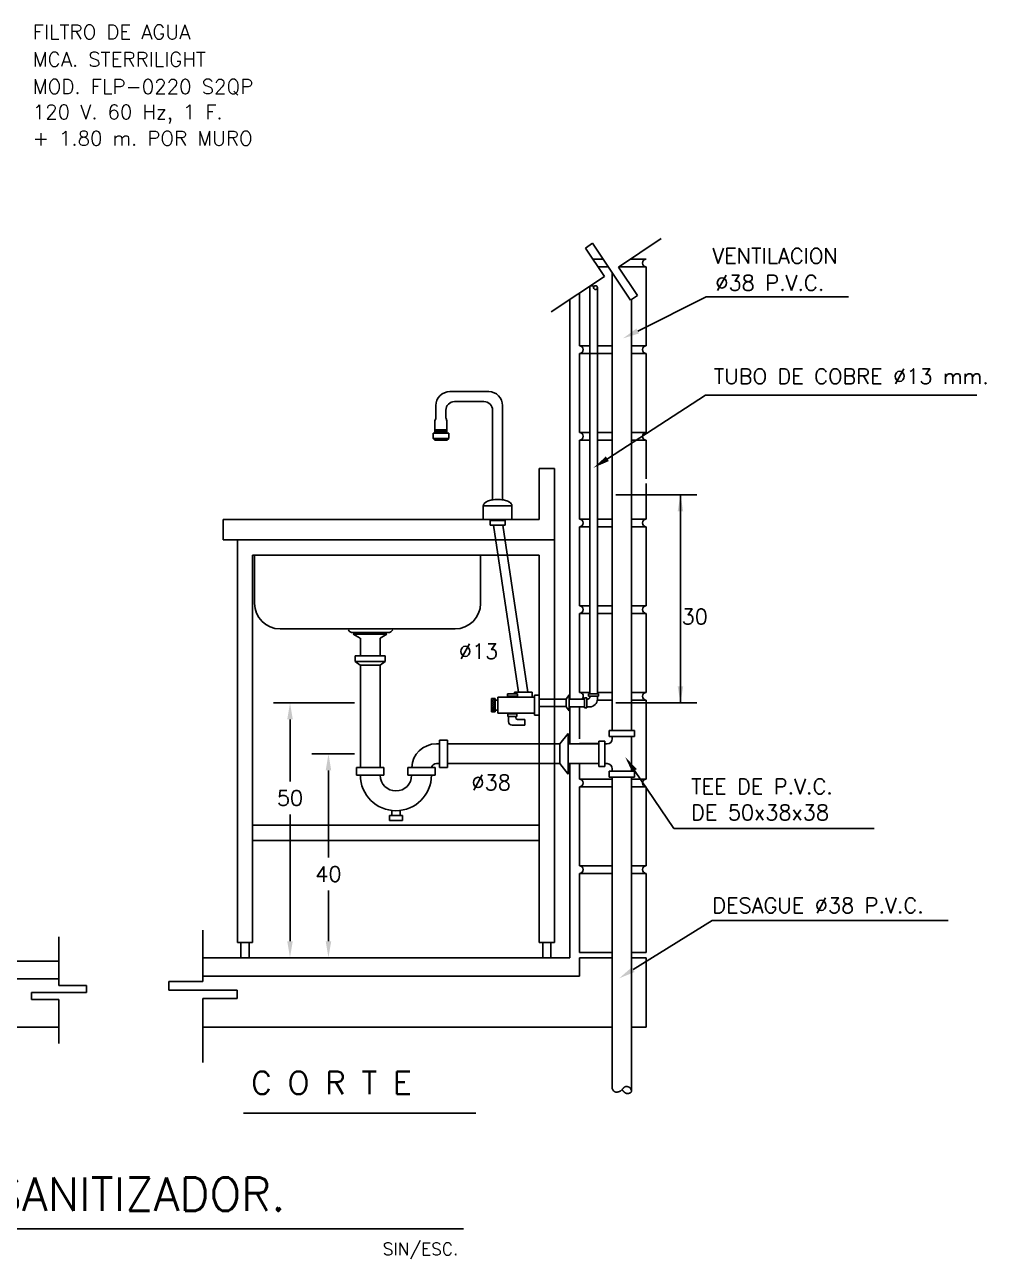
# Model space of a CAD drawing. Extents: x 145.7 to 190.5, y 293.8 to 329.7.
# Drawn here: x 152.91 to 159.52, y 293.77 to 302.27 of the extents above; entities that cross this region are included whole.
import ezdxf
from ezdxf.enums import TextEntityAlignment as Align

# ---------------------------------------------------------------- set-up
doc = ezdxf.new("R2010")
doc.units = 0
doc.header["$LTSCALE"] = 0.4
doc.header["$MEASUREMENT"] = 0
doc.layers.add('A13', color=130, linetype='CONTINUOUS')
doc.layers.add('LETRAS', color=50, linetype='CONTINUOUS')
doc.styles.add('ROMANS', font='ROMANS.SHX', dxfattribs={"width": 1.5, "height": 0.3})

msp = doc.modelspace()

# ---------------------------------------------------------------- linework, layer by layer
at = {"layer": 'A13', "color": 20}
for p, q in [((157.2869, 300.7938, 47.3172), (156.9936, 300.5983, 47.3172)), ((156.8143, 300.7614, 47.3172), (156.7654, 300.7288, 47.3172)), ((156.7654, 300.7288, 47.3172), (156.8958, 300.5331, 47.3172)), ((157.075, 300.37, 47.3172), (156.8143, 300.7614, 47.3172)), ((156.9936, 300.5983, 47.3172), (157.1239, 300.4026, 47.3172)), ((156.8958, 300.5331, 47.3172), (156.529, 300.2888, 47.3172)), ((157.1239, 300.4026, 47.3172), (157.075, 300.37, 47.3172)), ((157.125, 300.1577, 47.3172), (157.5956, 300.3929, 47.3172)), ((157.5956, 300.3929, 47.3172), (158.5759, 300.3929, 47.3172)), ((156.9164, 299.2786, 47.3172), (157.5921, 299.7166, 47.3172)), ((157.5921, 299.7166, 47.3172), (159.4589, 299.7166, 47.3172)), ((156.2292, 297.6449, 47.3172), (156.2292, 297.6609, 47.3172)), ((156.2292, 297.6609, 47.3172), (156.2978, 297.6609, 47.3172)), ((156.2978, 297.6609, 47.3172), (156.2978, 297.6449, 47.3172)), ((156.1193, 297.6295, 47.3172), (156.1451, 297.6295, 47.3172)), ((156.1193, 297.5359, 47.3172), (156.1193, 297.6295, 47.3172)), ((156.1222, 297.6241, 47.3172), (156.1276, 297.6295, 47.3172)), ((156.1222, 297.6079, 47.3172), (156.1405, 297.6261, 47.3172)), ((156.1222, 297.5917, 47.3172), (156.1405, 297.6099, 47.3172)), ((156.1222, 297.5779, 47.3172), (156.1405, 297.5961, 47.3172)), ((156.1222, 297.5641, 47.3172), (156.1405, 297.5824, 47.3172)), ((156.1222, 297.5523, 47.3172), (156.1405, 297.5706, 47.3172)), ((156.1254, 297.6272, 47.3172), (156.1436, 297.609, 47.3172)), ((156.1254, 297.611, 47.3172), (156.1436, 297.5928, 47.3172)), ((156.1254, 297.5972, 47.3172), (156.1436, 297.579, 47.3172)), ((156.1254, 297.5835, 47.3172), (156.1436, 297.5652, 47.3172)), ((156.1254, 297.5717, 47.3172), (156.1436, 297.5534, 47.3172)), ((156.1393, 297.6295, 47.3172), (156.1436, 297.6252, 47.3172)), ((156.1451, 297.5359, 47.3172), (156.1451, 297.6295, 47.3172)), ((156.1451, 297.6172, 47.3172), (156.1633, 297.6172, 47.3172)), ((156.2978, 297.6449, 47.3172), (156.2292, 297.6449, 47.3172)), ((156.2369, 297.6449, 47.3172), (156.2369, 297.6385, 47.3172)), ((156.2901, 297.6449, 47.3172), (156.2901, 297.6385, 47.3172)), ((156.1193, 297.5359, 47.3172), (156.1451, 297.5359, 47.3172)), ((156.1222, 297.541, 47.3172), (156.1405, 297.5593, 47.3172)), ((156.1254, 297.5604, 47.3172), (156.1436, 297.5421, 47.3172)), ((156.1254, 297.5481, 47.3172), (156.1376, 297.5359, 47.3172)), ((156.1294, 297.5359, 47.3172), (156.1405, 297.547, 47.3172)), ((156.1451, 297.5482, 47.3172), (156.1633, 297.5482, 47.3172)), ((157.1034, 297.1322, 47.3172), (157.3747, 296.7344, 47.3172)), ((157.3747, 296.7344, 47.3172), (158.7514, 296.7344, 47.3172)), ((154.1349, 296.0336, 47.3172), (154.1349, 295.681, 47.3172)), ((157.0939, 295.7627, 47.3172), (157.6369, 296.1011, 47.3172)), ((157.6369, 296.1011, 47.3172), (159.2617, 296.1011, 47.3172)), ((153.1435, 295.9879, 47.3172), (153.1435, 295.6526, 47.3172)), ((153.1435, 295.6526, 47.3172), (153.3327, 295.6526, 47.3172)), ((153.3327, 295.6526, 47.3172), (153.3327, 295.6053, 47.3172)), ((153.8997, 295.681, 47.3172), (153.8997, 295.6223, 47.3172)), ((154.1349, 295.681, 47.3172), (153.8997, 295.681, 47.3172)), ((153.8997, 295.6223, 47.3172), (154.37, 295.6223, 47.3172)), ((154.37, 295.6223, 47.3172), (154.37, 295.5635, 47.3172)), ((152.9543, 295.6053, 47.3172), (152.9543, 295.558, 47.3172)), ((153.3327, 295.6053, 47.3172), (152.9543, 295.6053, 47.3172)), ((152.9543, 295.558, 47.3172), (153.1435, 295.558, 47.3172)), ((153.1435, 295.558, 47.3172), (153.1435, 295.2539, 47.3172)), ((154.37, 295.5635, 47.3172), (154.1349, 295.5635, 47.3172)), ((154.1349, 295.5635, 47.3172), (154.1349, 295.1228, 47.3172))]:
    msp.add_line(p, q, dxfattribs=at)
at = {"layer": 'A13'}
for p, q in [((156.8164, 300.6522, 47.3172), (156.887, 300.6522, 47.3172)), ((157.0745, 300.6522, 47.3172), (157.184, 300.6522, 47.3172)), ((156.8515, 300.5996, 47.3172), (156.9221, 300.5996, 47.3172)), ((156.9499, 298.2143, 47.3172), (156.9499, 300.5579, 47.3172)), ((156.9955, 300.5996, 47.3172), (157.184, 300.5996, 47.3172)), ((157.184, 300.5996, 47.3172), (157.184, 300.3319, 47.3172)), ((156.7959, 297.6609, 47.3172), (156.7959, 300.4565, 47.3172)), ((156.8478, 297.6609, 47.3172), (156.8478, 300.4565, 47.3172)), ((156.7246, 300.4191, 47.3172), (156.7246, 300.3319, 47.3172)), ((157.0825, 298.2143, 47.3172), (157.0825, 300.375, 47.3172)), ((156.7246, 300.3319, 47.3172), (156.7246, 300.0559, 47.3172)), ((157.184, 300.3319, 47.3172), (157.184, 300.0559, 47.3172)), ((156.7246, 300.0559, 47.3172), (156.7959, 300.0559, 47.3172)), ((156.8478, 300.0559, 47.3172), (156.9499, 300.0559, 47.3172)), ((157.0825, 300.0559, 47.3172), (157.184, 300.0559, 47.3172)), ((156.7246, 300.0033, 47.3172), (156.9499, 300.0033, 47.3172)), ((156.7246, 300.0033, 47.3172), (156.7246, 299.719, 47.3172)), ((157.0825, 300.0033, 47.3172), (157.184, 300.0033, 47.3172)), ((157.184, 300.0033, 47.3172), (157.184, 299.719, 47.3172)), ((156.1001, 299.7408, 47.3172), (155.8327, 299.7408, 47.3172)), ((156.7246, 299.719, 47.3172), (156.7246, 299.4596, 47.3172)), ((157.184, 299.719, 47.3172), (157.184, 299.4596, 47.3172)), ((155.737, 299.5638, 47.3172), (155.737, 299.6451, 47.3172)), ((155.8055, 299.5638, 47.3172), (155.8055, 299.6125, 47.3172)), ((156.0675, 299.6723, 47.3172), (155.8653, 299.6723, 47.3172)), ((156.1273, 298.996, 47.3172), (156.1273, 299.6125, 47.3172)), ((156.1958, 298.996, 47.3172), (156.1958, 299.6451, 47.3172)), ((155.7294, 299.4548, 47.3172), (155.7294, 299.5322, 47.3172)), ((155.7305, 299.5394, 47.3172), (155.7359, 299.5567, 47.3172)), ((155.812, 299.5394, 47.3172), (155.8066, 299.5567, 47.3172)), ((155.8131, 299.4548, 47.3172), (155.8131, 299.5322, 47.3172)), ((155.7174, 299.4548, 47.3172), (155.825, 299.4548, 47.3172)), ((155.7174, 299.4193, 47.3172), (155.7174, 299.4548, 47.3172)), ((155.7294, 299.4784, 47.3172), (155.8131, 299.4784, 47.3172)), ((155.7294, 299.4666, 47.3172), (155.8131, 299.4666, 47.3172)), ((155.825, 299.4193, 47.3172), (155.825, 299.4548, 47.3172)), ((156.7246, 299.4596, 47.3172), (156.7959, 299.4596, 47.3172)), ((156.8478, 299.4596, 47.3172), (156.9499, 299.4596, 47.3172)), ((157.0825, 299.4596, 47.3172), (157.184, 299.4596, 47.3172)), ((155.7174, 299.4193, 47.3172), (155.825, 299.4193, 47.3172)), ((155.7174, 299.4193, 47.3172), (155.7294, 299.4074, 47.3172)), ((155.7294, 299.4074, 47.3172), (155.8131, 299.4074, 47.3172)), ((155.8131, 299.4074, 47.3172), (155.825, 299.4193, 47.3172)), ((156.7246, 299.407, 47.3172), (156.7959, 299.407, 47.3172)), ((156.7246, 299.407, 47.3172), (156.7246, 299.141, 47.3172)), ((156.8478, 299.407, 47.3172), (156.9499, 299.407, 47.3172)), ((157.0825, 299.407, 47.3172), (157.184, 299.407, 47.3172)), ((157.184, 299.407, 47.3172), (157.184, 299.141, 47.3172)), ((156.4474, 299.2121, 47.3172), (156.5526, 299.2121, 47.3172)), ((156.4474, 299.2121, 47.3172), (156.4474, 298.8614, 47.3172)), ((156.5526, 299.2121, 47.3172), (156.5526, 295.9499, 47.3172)), ((156.7246, 299.141, 47.3172), (156.7246, 298.8633, 47.3172)), ((157.184, 299.1088, 47.3172), (157.184, 298.8633, 47.3172)), ((156.063, 298.9554, 47.3172), (156.2601, 298.9554, 47.3172)), ((156.063, 298.8616, 47.3172), (156.063, 298.9554, 47.3172)), ((156.2601, 298.8616, 47.3172), (156.2601, 298.9554, 47.3172)), ((154.2726, 298.8614, 47.3172), (156.4474, 298.8614, 47.3172)), ((154.2726, 298.8614, 47.3172), (154.2726, 298.721, 47.3172)), ((156.2601, 298.8616, 47.3172), (156.063, 298.8616, 47.3172)), ((156.1094, 298.8219, 47.3172), (156.1094, 298.854, 47.3172)), ((156.1094, 298.854, 47.3172), (156.2139, 298.854, 47.3172)), ((156.133, 298.8533, 47.3172), (156.133, 298.8616, 47.3172)), ((156.1901, 298.8533, 47.3172), (156.1901, 298.8616, 47.3172)), ((156.2139, 298.8219, 47.3172), (156.2139, 298.854, 47.3172)), ((156.7246, 298.8633, 47.3172), (156.7959, 298.8633, 47.3172)), ((156.8478, 298.8633, 47.3172), (156.9499, 298.8633, 47.3172)), ((157.0825, 298.8633, 47.3172), (157.184, 298.8633, 47.3172)), ((156.1094, 298.8219, 47.3172), (156.2139, 298.8219, 47.3172)), ((156.134, 298.8219, 47.3172), (156.3056, 297.6729, 47.3172)), ((156.1985, 298.8219, 47.3172), (156.37, 297.6729, 47.3172)), ((156.7246, 298.8107, 47.3172), (156.7246, 298.5366, 47.3172)), ((156.7246, 298.8107, 47.3172), (156.7959, 298.8107, 47.3172)), ((156.8478, 298.8107, 47.3172), (156.9499, 298.8107, 47.3172)), ((157.0825, 298.8107, 47.3172), (157.184, 298.8107, 47.3172)), ((157.184, 298.8107, 47.3172), (157.184, 298.5366, 47.3172)), ((154.2726, 298.721, 47.3172), (156.5526, 298.721, 47.3172)), ((154.3713, 298.721, 47.3172), (154.3713, 295.9499, 47.3172)), ((154.4765, 298.6158, 47.3172), (156.4474, 298.6158, 47.3172)), ((154.4765, 298.6158, 47.3172), (154.4765, 295.9499, 47.3172)), ((154.4899, 298.6158, 47.3172), (154.4899, 298.2835, 47.3172)), ((156.0442, 298.6158, 47.3172), (156.0442, 298.2835, 47.3172)), ((156.4474, 298.6158, 47.3172), (156.4474, 295.9499, 47.3172)), ((156.7246, 298.5366, 47.3172), (156.7246, 298.267, 47.3172)), ((157.184, 298.5366, 47.3172), (157.184, 298.267, 47.3172)), ((156.7246, 298.267, 47.3172), (156.7959, 298.267, 47.3172)), ((156.8478, 298.267, 47.3172), (156.9499, 298.267, 47.3172)), ((157.0825, 298.267, 47.3172), (157.184, 298.267, 47.3172)), ((156.7246, 298.2143, 47.3172), (156.7959, 298.2143, 47.3172)), ((156.7246, 298.2143, 47.3172), (156.7246, 297.947, 47.3172)), ((156.8478, 298.2143, 47.3172), (156.9499, 298.2143, 47.3172)), ((156.9499, 297.4089, 47.3172), (156.9499, 298.2143, 47.3172)), ((157.0825, 298.2143, 47.3172), (157.184, 298.2143, 47.3172)), ((157.0825, 297.4089, 47.3172), (157.0825, 298.2143, 47.3172)), ((157.184, 298.2143, 47.3172), (157.184, 297.947, 47.3172)), ((154.6653, 298.1081, 47.3172), (155.8688, 298.1081, 47.3172)), ((156.7246, 297.947, 47.3172), (156.7246, 297.6706, 47.3172)), ((157.184, 297.947, 47.3172), (157.184, 297.6706, 47.3172)), ((155.2174, 297.7567, 47.3172), (155.2174, 297.1545, 47.3172)), ((155.3534, 297.7567, 47.3172), (155.3534, 297.1545, 47.3172)), ((156.2778, 297.6609, 47.3172), (156.2778, 297.6729, 47.3172)), ((156.2778, 297.6729, 47.3172), (156.3998, 297.6729, 47.3172)), ((156.3998, 297.6369, 47.3172), (156.3998, 297.6729, 47.3172)), ((156.6321, 297.6248, 47.3172), (156.6548, 297.653, 47.3172)), ((156.6548, 297.5433, 47.3172), (156.6548, 297.653, 47.3172)), ((156.7246, 297.6706, 47.3172), (156.7959, 297.6706, 47.3172)), ((156.7876, 297.6449, 47.3172), (156.7876, 297.6609, 47.3172)), ((156.7876, 297.6609, 47.3172), (156.8562, 297.6609, 47.3172)), ((156.8478, 297.6706, 47.3172), (156.9499, 297.6706, 47.3172)), ((156.8562, 297.6609, 47.3172), (156.8562, 297.6449, 47.3172)), ((157.0825, 297.6706, 47.3172), (157.184, 297.6706, 47.3172)), ((156.1633, 297.5285, 47.3172), (156.1633, 297.6369, 47.3172)), ((156.1633, 297.6369, 47.3172), (156.4158, 297.6369, 47.3172)), ((156.4474, 297.6248, 47.3172), (156.6321, 297.6248, 47.3172)), ((156.4474, 297.5735, 47.3172), (156.6321, 297.5735, 47.3172)), ((156.6321, 297.5716, 47.3172), (156.6321, 297.6248, 47.3172)), ((156.6321, 297.5716, 47.3172), (156.6548, 297.5433, 47.3172)), ((156.6548, 297.6248, 47.3172), (156.7598, 297.6248, 47.3172)), ((156.6548, 297.5716, 47.3172), (156.7598, 297.5716, 47.3172)), ((156.7246, 297.5716, 47.3172), (156.7246, 297.3501, 47.3172)), ((156.7598, 297.5639, 47.3172), (156.7598, 297.6324, 47.3172)), ((156.7598, 297.6324, 47.3172), (156.7758, 297.6324, 47.3172)), ((156.7758, 297.5639, 47.3172), (156.7598, 297.5639, 47.3172)), ((156.7758, 297.6324, 47.3172), (156.7758, 297.5639, 47.3172)), ((156.7758, 297.6248, 47.3172), (156.7822, 297.6248, 47.3172)), ((156.7758, 297.5716, 47.3172), (156.7951, 297.5716, 47.3172)), ((156.8562, 297.6449, 47.3172), (156.7876, 297.6449, 47.3172)), ((156.7959, 297.6385, 47.3172), (156.7959, 297.6449, 47.3172)), ((156.8478, 297.6242, 47.3172), (156.8478, 297.6449, 47.3172)), ((156.8478, 297.618, 47.3172), (156.9499, 297.618, 47.3172)), ((157.0825, 297.618, 47.3172), (157.184, 297.618, 47.3172)), ((157.184, 297.618, 47.3172), (157.184, 297.3501, 47.3172)), ((156.4158, 297.5285, 47.3172), (156.1633, 297.5285, 47.3172)), ((156.2309, 297.5225, 47.3172), (156.2309, 297.5043, 47.3172)), ((156.2927, 297.5225, 47.3172), (156.2309, 297.5225, 47.3172)), ((156.2927, 297.5043, 47.3172), (156.2309, 297.5043, 47.3172)), ((156.2371, 297.5285, 47.3172), (156.2371, 297.5225, 47.3172)), ((156.2371, 297.5043, 47.3172), (156.2371, 297.4698, 47.3172)), ((156.2865, 297.5285, 47.3172), (156.2865, 297.5225, 47.3172)), ((156.2865, 297.5043, 47.3172), (156.2865, 297.497, 47.3172)), ((156.2927, 297.5225, 47.3172), (156.2927, 297.5043, 47.3172)), ((156.2988, 297.4847, 47.3172), (156.349, 297.4847, 47.3172)), ((156.349, 297.4847, 47.3172), (156.349, 297.4451, 47.3172)), ((156.2618, 297.4451, 47.3172), (156.349, 297.4451, 47.3172)), ((156.9285, 297.4089, 47.3172), (157.1038, 297.4089, 47.3172)), ((156.9285, 297.3681, 47.3172), (156.9285, 297.4089, 47.3172)), ((157.1038, 297.4089, 47.3172), (157.1038, 297.3681, 47.3172)), ((155.7626, 297.3166, 47.3172), (155.7402, 297.3166, 47.3172)), ((155.7626, 297.3425, 47.3172), (155.7626, 297.1548, 47.3172)), ((155.8174, 297.3425, 47.3172), (155.7626, 297.3425, 47.3172)), ((155.8174, 297.3425, 47.3172), (155.8174, 297.155, 47.3172)), ((155.8174, 297.3166, 47.3172), (156.5896, 297.3166, 47.3172)), ((156.5896, 297.3166, 47.3172), (156.6475, 297.3889, 47.3172)), ((156.5896, 297.1807, 47.3172), (156.5896, 297.3166, 47.3172)), ((156.6475, 297.1084, 47.3172), (156.6475, 297.3889, 47.3172)), ((156.6475, 297.3166, 47.3172), (156.8575, 297.3166, 47.3172)), ((156.7246, 297.3199, 47.3172), (156.8575, 297.3199, 47.3172)), ((156.8575, 297.161, 47.3172), (156.8575, 297.3363, 47.3172)), ((156.8575, 297.3363, 47.3172), (156.8984, 297.3363, 47.3172)), ((156.8984, 297.3363, 47.3172), (156.8984, 297.161, 47.3172)), ((156.8984, 297.3166, 47.3172), (156.9148, 297.3166, 47.3172)), ((157.1038, 297.3681, 47.3172), (156.9285, 297.3681, 47.3172)), ((156.9499, 297.3517, 47.3172), (156.9499, 297.3681, 47.3172)), ((157.0825, 297.1292, 47.3172), (157.0825, 297.3681, 47.3172)), ((157.184, 297.3501, 47.3172), (157.184, 297.0743, 47.3172)), ((155.1916, 297.1004, 47.3172), (155.1916, 297.1545, 47.3172)), ((155.3791, 297.1545, 47.3172), (155.1916, 297.1545, 47.3172)), ((155.3791, 297.1004, 47.3172), (155.3791, 297.1545, 47.3172)), ((155.5445, 297.1004, 47.3172), (155.5445, 297.1545, 47.3172)), ((155.5445, 297.1545, 47.3172), (155.732, 297.1545, 47.3172)), ((155.732, 297.1004, 47.3172), (155.732, 297.1545, 47.3172)), ((155.7626, 297.1807, 47.3172), (155.7402, 297.1807, 47.3172)), ((155.8174, 297.155, 47.3172), (155.7626, 297.1548, 47.3172)), ((155.8174, 297.1807, 47.3172), (156.5896, 297.1807, 47.3172)), ((156.5896, 297.1807, 47.3172), (156.6475, 297.1084, 47.3172)), ((156.6475, 297.1807, 47.3172), (156.8575, 297.1807, 47.3172)), ((156.7246, 297.1807, 47.3172), (156.7246, 297.0743, 47.3172)), ((156.8984, 297.161, 47.3172), (156.8575, 297.161, 47.3172)), ((156.8984, 297.1807, 47.3172), (156.9148, 297.1807, 47.3172)), ((156.9499, 297.1292, 47.3172), (156.9499, 297.1456, 47.3172)), ((155.3791, 297.1004, 47.3172), (155.1916, 297.1004, 47.3172)), ((155.5445, 297.1004, 47.3172), (155.732, 297.1004, 47.3172)), ((156.7246, 297.0743, 47.3172), (156.9499, 297.0743, 47.3172)), ((157.1038, 297.1292, 47.3172), (156.9285, 297.1292, 47.3172)), ((156.9285, 297.1292, 47.3172), (156.9285, 297.0883, 47.3172)), ((156.9285, 297.0883, 47.3172), (157.1038, 297.0883, 47.3172)), ((156.9499, 294.9442, 47.3172), (156.9499, 297.0883, 47.3172)), ((157.0825, 294.9262, 47.3172), (157.0825, 297.0883, 47.3172)), ((157.0825, 297.0743, 47.3172), (157.184, 297.0743, 47.3172)), ((157.1038, 297.0883, 47.3172), (157.1038, 297.1292, 47.3172)), ((156.7246, 297.0217, 47.3172), (156.9499, 297.0217, 47.3172)), ((156.7246, 297.0217, 47.3172), (156.7246, 296.75, 47.3172)), ((157.0825, 297.0217, 47.3172), (157.184, 297.0217, 47.3172)), ((157.184, 297.0217, 47.3172), (157.184, 296.75, 47.3172)), ((155.4172, 296.8232, 47.3172), (155.5065, 296.8232, 47.3172)), ((155.4172, 296.7892, 47.3172), (155.4172, 296.8232, 47.3172)), ((155.4333, 296.8565, 47.3172), (155.4333, 296.8232, 47.3172)), ((155.4903, 296.8565, 47.3172), (155.4903, 296.8232, 47.3172)), ((155.5065, 296.7892, 47.3172), (155.5065, 296.8232, 47.3172)), ((154.4765, 296.7576, 47.3172), (156.4474, 296.7576, 47.3172)), ((155.4172, 296.7892, 47.3172), (155.5065, 296.7892, 47.3172)), ((156.7246, 296.75, 47.3172), (156.7246, 296.478, 47.3172)), ((157.184, 296.75, 47.3172), (157.184, 296.478, 47.3172)), ((154.4765, 296.6524, 47.3172), (156.4474, 296.6524, 47.3172)), ((156.7246, 296.478, 47.3172), (156.9499, 296.478, 47.3172)), ((157.0825, 296.478, 47.3172), (157.184, 296.478, 47.3172)), ((156.7246, 296.4254, 47.3172), (156.9499, 296.4254, 47.3172)), ((156.7246, 296.4254, 47.3172), (156.7246, 296.1541, 47.3172)), ((157.0825, 296.4254, 47.3172), (157.184, 296.4254, 47.3172)), ((157.184, 296.4254, 47.3172), (157.184, 296.1541, 47.3172)), ((156.7246, 296.1541, 47.3172), (156.7246, 295.8817, 47.3172)), ((157.184, 296.1541, 47.3172), (157.184, 295.8817, 47.3172)), ((154.3713, 295.9499, 47.3172), (154.4765, 295.9499, 47.3172)), ((154.3959, 295.9499, 47.3172), (154.4519, 295.9499, 47.3172)), ((154.3959, 295.8447, 47.3172), (154.3959, 295.9499, 47.3172)), ((154.4519, 295.9499, 47.3172), (154.4519, 295.8447, 47.3172)), ((156.4474, 295.9499, 47.3172), (156.5526, 295.9499, 47.3172)), ((156.472, 295.9499, 47.3172), (156.528, 295.9499, 47.3172)), ((156.472, 295.8447, 47.3172), (156.472, 295.9499, 47.3172)), ((156.528, 295.9499, 47.3172), (156.528, 295.8447, 47.3172)), ((156.7246, 295.8817, 47.3172), (156.9499, 295.8817, 47.3172)), ((157.0825, 295.8817, 47.3172), (157.184, 295.8817, 47.3172)), ((156.9499, 294.9442, 47.3172), (156.9515, 294.9413, 47.3172)), ((156.9515, 294.9413, 47.3172), (156.9545, 294.9364, 47.3172)), ((156.9545, 294.9364, 47.3172), (156.9571, 294.9324, 47.3172)), ((156.9571, 294.9324, 47.3172), (156.9596, 294.9292, 47.3172)), ((156.9596, 294.9292, 47.3172), (156.9619, 294.9267, 47.3172)), ((157.0042, 294.9264, 47.3172), (157.0059, 294.9274, 47.3172)), ((157.0059, 294.9274, 47.3172), (157.0076, 294.9286, 47.3172)), ((157.0076, 294.9286, 47.3172), (157.0093, 294.9298, 47.3172)), ((157.0093, 294.9298, 47.3172), (157.011, 294.9312, 47.3172)), ((157.011, 294.9312, 47.3172), (157.0126, 294.9325, 47.3172)), ((157.0126, 294.9325, 47.3172), (157.0142, 294.934, 47.3172)), ((157.0142, 294.934, 47.3172), (157.0157, 294.9355, 47.3172)), ((157.0157, 294.9355, 47.3172), (157.0172, 294.937, 47.3172)), ((157.0172, 294.937, 47.3172), (157.0187, 294.9386, 47.3172)), ((157.0185, 294.9352, 47.3172), (157.0173, 294.9367, 47.3172)), ((157.0196, 294.9338, 47.3172), (157.0185, 294.9352, 47.3172)), ((157.0187, 294.9386, 47.3172), (157.0201, 294.9402, 47.3172)), ((157.0208, 294.9324, 47.3172), (157.0196, 294.9338, 47.3172)), ((157.0201, 294.9402, 47.3172), (157.0216, 294.9418, 47.3172)), ((157.0218, 294.9311, 47.3172), (157.0208, 294.9324, 47.3172)), ((157.0216, 294.9418, 47.3172), (157.0229, 294.9434, 47.3172)), ((157.0229, 294.9298, 47.3172), (157.0218, 294.9311, 47.3172)), ((157.0229, 294.9434, 47.3172), (157.0243, 294.945, 47.3172)), ((157.024, 294.9286, 47.3172), (157.0229, 294.9298, 47.3172)), ((157.0252, 294.9273, 47.3172), (157.024, 294.9286, 47.3172)), ((157.0243, 294.945, 47.3172), (157.0257, 294.9465, 47.3172)), ((157.0263, 294.9261, 47.3172), (157.0252, 294.9273, 47.3172)), ((157.0257, 294.9465, 47.3172), (157.027, 294.9479, 47.3172)), ((157.027, 294.9479, 47.3172), (157.0284, 294.9493, 47.3172)), ((157.0284, 294.9493, 47.3172), (157.0297, 294.9506, 47.3172)), ((157.0297, 294.9506, 47.3172), (157.0311, 294.9518, 47.3172)), ((157.0311, 294.9518, 47.3172), (157.0325, 294.9529, 47.3172)), ((157.0325, 294.9529, 47.3172), (157.0339, 294.954, 47.3172)), ((157.0339, 294.954, 47.3172), (157.0354, 294.9549, 47.3172)), ((157.0354, 294.9549, 47.3172), (157.0369, 294.9557, 47.3172)), ((157.0369, 294.9557, 47.3172), (157.0384, 294.9564, 47.3172)), ((157.0384, 294.9564, 47.3172), (157.04, 294.9569, 47.3172)), ((157.04, 294.9569, 47.3172), (157.0416, 294.9574, 47.3172)), ((157.0416, 294.9574, 47.3172), (157.0433, 294.9577, 47.3172)), ((157.0433, 294.9577, 47.3172), (157.045, 294.958, 47.3172)), ((157.045, 294.958, 47.3172), (157.0467, 294.9581, 47.3172)), ((157.0467, 294.9581, 47.3172), (157.0485, 294.9581, 47.3172)), ((157.0485, 294.9581, 47.3172), (157.0502, 294.9581, 47.3172)), ((157.0502, 294.9581, 47.3172), (157.052, 294.958, 47.3172)), ((157.052, 294.958, 47.3172), (157.0538, 294.9578, 47.3172)), ((157.0538, 294.9578, 47.3172), (157.0555, 294.9575, 47.3172)), ((157.0555, 294.9575, 47.3172), (157.0573, 294.9571, 47.3172)), ((157.0573, 294.9571, 47.3172), (157.059, 294.9567, 47.3172)), ((157.059, 294.9567, 47.3172), (157.0606, 294.9562, 47.3172)), ((157.0606, 294.9562, 47.3172), (157.0623, 294.9556, 47.3172)), ((157.0623, 294.9556, 47.3172), (157.0638, 294.9549, 47.3172)), ((157.0638, 294.9549, 47.3172), (157.0653, 294.9542, 47.3172)), ((157.0653, 294.9542, 47.3172), (157.0667, 294.9534, 47.3172)), ((157.0667, 294.9534, 47.3172), (157.068, 294.9525, 47.3172)), ((157.068, 294.9525, 47.3172), (157.0693, 294.9516, 47.3172)), ((157.0693, 294.9516, 47.3172), (157.0705, 294.9507, 47.3172)), ((157.0705, 294.9507, 47.3172), (157.0716, 294.9497, 47.3172)), ((157.0716, 294.9497, 47.3172), (157.0726, 294.9486, 47.3172)), ((157.0726, 294.9486, 47.3172), (157.0736, 294.9476, 47.3172)), ((157.0736, 294.9476, 47.3172), (157.0744, 294.9465, 47.3172)), ((157.0744, 294.9465, 47.3172), (157.0752, 294.9454, 47.3172)), ((157.0752, 294.9454, 47.3172), (157.076, 294.9443, 47.3172)), ((157.076, 294.9443, 47.3172), (157.0766, 294.9432, 47.3172)), ((157.0766, 294.9432, 47.3172), (157.0773, 294.942, 47.3172)), ((157.0773, 294.942, 47.3172), (157.0779, 294.9409, 47.3172)), ((157.0779, 294.9409, 47.3172), (157.0785, 294.9397, 47.3172)), ((157.0785, 294.9397, 47.3172), (157.079, 294.9386, 47.3172)), ((157.079, 294.9386, 47.3172), (157.0796, 294.9374, 47.3172)), ((157.0796, 294.9374, 47.3172), (157.0802, 294.9363, 47.3172)), ((157.0802, 294.9363, 47.3172), (157.0807, 294.9351, 47.3172)), ((157.0807, 294.9351, 47.3172), (157.0812, 294.934, 47.3172)), ((157.0812, 294.934, 47.3172), (157.0816, 294.9328, 47.3172)), ((157.0816, 294.9328, 47.3172), (157.082, 294.9317, 47.3172)), ((157.082, 294.9317, 47.3172), (157.0823, 294.9307, 47.3172)), ((157.0823, 294.9307, 47.3172), (157.0825, 294.9296, 47.3172)), ((157.0825, 294.9296, 47.3172), (157.0826, 294.9286, 47.3172)), ((157.0826, 294.9276, 47.3172), (157.0825, 294.9267, 47.3172)), ((157.0826, 294.9286, 47.3172), (157.0826, 294.9276, 47.3172)), ((156.9619, 294.9267, 47.3172), (156.9641, 294.9248, 47.3172)), ((156.9641, 294.9248, 47.3172), (156.9662, 294.9233, 47.3172)), ((156.9662, 294.9233, 47.3172), (156.9683, 294.9221, 47.3172)), ((156.9683, 294.9221, 47.3172), (156.9704, 294.9213, 47.3172)), ((156.9704, 294.9213, 47.3172), (156.9725, 294.9206, 47.3172)), ((156.9725, 294.9206, 47.3172), (156.9747, 294.9202, 47.3172)), ((156.9747, 294.9202, 47.3172), (156.9768, 294.9199, 47.3172)), ((156.9768, 294.9199, 47.3172), (156.9789, 294.9198, 47.3172)), ((156.9789, 294.9198, 47.3172), (156.9811, 294.9198, 47.3172)), ((156.9811, 294.9198, 47.3172), (156.9832, 294.92, 47.3172)), ((156.9832, 294.92, 47.3172), (156.9853, 294.9202, 47.3172)), ((156.9853, 294.9202, 47.3172), (156.9873, 294.9204, 47.3172)), ((156.9873, 294.9204, 47.3172), (156.9893, 294.9208, 47.3172)), ((156.9893, 294.9208, 47.3172), (156.9912, 294.9212, 47.3172)), ((156.9912, 294.9212, 47.3172), (156.9932, 294.9217, 47.3172)), ((156.9932, 294.9217, 47.3172), (156.9951, 294.9223, 47.3172)), ((156.9951, 294.9223, 47.3172), (156.9969, 294.9229, 47.3172)), ((156.9969, 294.9229, 47.3172), (156.9988, 294.9236, 47.3172)), ((156.9988, 294.9236, 47.3172), (157.0006, 294.9244, 47.3172)), ((157.0006, 294.9244, 47.3172), (157.0024, 294.9254, 47.3172)), ((157.0024, 294.9254, 47.3172), (157.0042, 294.9264, 47.3172)), ((157.0276, 294.9249, 47.3172), (157.0263, 294.9261, 47.3172)), ((157.0288, 294.9236, 47.3172), (157.0276, 294.9249, 47.3172)), ((157.0301, 294.9224, 47.3172), (157.0288, 294.9236, 47.3172)), ((157.0314, 294.9213, 47.3172), (157.0301, 294.9224, 47.3172)), ((157.0327, 294.9201, 47.3172), (157.0314, 294.9213, 47.3172)), ((157.034, 294.919, 47.3172), (157.0327, 294.9201, 47.3172)), ((157.0352, 294.918, 47.3172), (157.034, 294.919, 47.3172)), ((157.0364, 294.917, 47.3172), (157.0352, 294.918, 47.3172)), ((157.0376, 294.9161, 47.3172), (157.0364, 294.917, 47.3172)), ((157.0387, 294.9152, 47.3172), (157.0376, 294.9161, 47.3172)), ((157.0398, 294.9145, 47.3172), (157.0387, 294.9152, 47.3172)), ((157.0409, 294.9138, 47.3172), (157.0398, 294.9145, 47.3172)), ((157.0421, 294.9131, 47.3172), (157.0409, 294.9138, 47.3172)), ((157.0432, 294.9125, 47.3172), (157.0421, 294.9131, 47.3172)), ((157.0444, 294.912, 47.3172), (157.0432, 294.9125, 47.3172)), ((157.0456, 294.9115, 47.3172), (157.0444, 294.912, 47.3172)), ((157.0469, 294.9111, 47.3172), (157.0456, 294.9115, 47.3172)), ((157.0483, 294.9107, 47.3172), (157.0469, 294.9111, 47.3172)), ((157.0498, 294.9104, 47.3172), (157.0483, 294.9107, 47.3172)), ((157.0513, 294.9102, 47.3172), (157.0498, 294.9104, 47.3172)), ((157.0528, 294.91, 47.3172), (157.0513, 294.9102, 47.3172)), ((157.0545, 294.9099, 47.3172), (157.0528, 294.91, 47.3172)), ((157.0562, 294.9099, 47.3172), (157.0545, 294.9099, 47.3172)), ((157.0579, 294.91, 47.3172), (157.0562, 294.9099, 47.3172)), ((157.0597, 294.9101, 47.3172), (157.0579, 294.91, 47.3172)), ((157.0615, 294.9104, 47.3172), (157.0597, 294.9101, 47.3172)), ((157.0633, 294.9108, 47.3172), (157.0615, 294.9104, 47.3172)), ((157.0652, 294.9112, 47.3172), (157.0633, 294.9108, 47.3172)), ((157.0669, 294.9117, 47.3172), (157.0652, 294.9112, 47.3172)), ((157.0687, 294.9123, 47.3172), (157.0669, 294.9117, 47.3172)), ((157.0703, 294.913, 47.3172), (157.0687, 294.9123, 47.3172)), ((157.0719, 294.9138, 47.3172), (157.0703, 294.913, 47.3172)), ((157.0734, 294.9147, 47.3172), (157.0719, 294.9138, 47.3172)), ((157.0747, 294.9156, 47.3172), (157.0734, 294.9147, 47.3172)), ((157.076, 294.9166, 47.3172), (157.0747, 294.9156, 47.3172)), ((157.0771, 294.9176, 47.3172), (157.076, 294.9166, 47.3172)), ((157.0781, 294.9187, 47.3172), (157.0771, 294.9176, 47.3172)), ((157.0791, 294.9197, 47.3172), (157.0781, 294.9187, 47.3172)), ((157.0799, 294.9208, 47.3172), (157.0791, 294.9197, 47.3172)), ((157.0806, 294.9218, 47.3172), (157.0799, 294.9208, 47.3172)), ((157.0812, 294.9228, 47.3172), (157.0806, 294.9218, 47.3172)), ((157.0817, 294.9238, 47.3172), (157.0812, 294.9228, 47.3172)), ((157.0821, 294.9247, 47.3172), (157.0817, 294.9238, 47.3172)), ((157.0824, 294.9257, 47.3172), (157.0821, 294.9247, 47.3172)), ((157.0825, 294.9267, 47.3172), (157.0824, 294.9257, 47.3172))]:
    msp.add_line(p, q, dxfattribs=at)
at = {"layer": 'A13', "color": 50}
for p, q in [((156.6578, 300.3746, 47.3172), (156.6578, 297.6248, 47.3172)), ((156.6578, 297.5716, 47.3172), (156.6578, 297.3166, 47.3172)), ((156.6578, 297.1807, 47.3172), (156.6578, 295.8447, 47.3172)), ((145.9366, 295.8202, 47.3172), (153.1435, 295.8202, 47.3172)), ((154.1349, 295.8447, 47.3172), (156.6578, 295.8447, 47.3172)), ((154.4133, 294.7741, 47.3172), (156.0128, 294.7741, 47.3172))]:
    msp.add_line(p, q, dxfattribs=at)
at = {"layer": 'A13', "color": 20, "linetype": 'ByBlock'}
for p, q in [((156.9748, 299.0313, 47.3172), (157.5329, 299.0313, 47.3172)), ((157.4192, 299.0313, 47.3172), (157.4192, 297.5982, 47.3172)), ((155.1779, 297.5986, 47.3172), (154.6198, 297.5986, 47.3172)), ((156.9748, 297.5982, 47.3172), (157.5329, 297.5982, 47.3172)), ((154.7335, 297.4849, 47.3172), (154.7335, 297.0576, 47.3172)), ((155.1779, 297.2478, 47.3172), (154.8843, 297.2478, 47.3172)), ((154.9979, 297.1341, 47.3172), (154.9979, 296.5343, 47.3172)), ((154.7335, 295.9583, 47.3172), (154.7335, 296.8303, 47.3172)), ((154.9979, 295.9583, 47.3172), (154.9979, 296.307, 47.3172)), ((155.1779, 295.8447, 47.3172), (154.6198, 295.8447, 47.3172)), ((155.1779, 295.8447, 47.3172), (154.8843, 295.8447, 47.3172))]:
    msp.add_line(p, q, dxfattribs=at)
at = {"layer": 'A13', "linetype": 'Continuous'}
for p, q in [((155.1658, 298.0829, 47.3172), (155.4093, 298.0829, 47.3172)), ((155.2156, 298.0429, 47.3172), (155.1684, 298.0711, 47.3172)), ((155.1684, 298.0711, 47.3172), (155.4006, 298.0711, 47.3172)), ((155.3534, 298.0429, 47.3172), (155.4006, 298.0711, 47.3172)), ((155.2174, 298.0429, 47.3172), (155.2174, 297.9215, 47.3172)), ((155.3534, 298.0429, 47.3172), (155.3534, 297.9215, 47.3172)), ((155.1812, 297.8832, 47.3172), (155.1812, 297.9215, 47.3172)), ((155.1812, 297.9215, 47.3172), (155.3878, 297.9215, 47.3172)), ((155.3878, 297.8832, 47.3172), (155.3878, 297.9215, 47.3172)), ((155.2156, 297.8576, 47.3172), (155.1812, 297.8832, 47.3172)), ((155.1812, 297.8832, 47.3172), (155.3878, 297.8832, 47.3172)), ((155.2156, 297.8576, 47.3172), (155.3534, 297.8576, 47.3172)), ((155.2174, 297.8576, 47.3172), (155.2174, 297.7567, 47.3172)), ((155.3534, 297.8576, 47.3172), (155.3878, 297.8832, 47.3172)), ((155.3534, 297.8576, 47.3172), (155.3534, 297.7567, 47.3172)), ((156.4158, 297.6513, 47.3172), (156.4478, 297.6513, 47.3172)), ((156.4158, 297.5141, 47.3172), (156.4158, 297.6513, 47.3172)), ((156.4478, 297.6513, 47.3172), (156.4478, 297.5141, 47.3172)), ((156.4478, 297.5141, 47.3172), (156.4158, 297.5141, 47.3172))]:
    msp.add_line(p, q, dxfattribs=at)
at = {"layer": 'A13', "color": 90}
for p, q in [((156.7246, 295.8447, 47.3172), (156.9499, 295.8447, 47.3172)), ((156.7246, 295.8447, 47.3172), (156.7246, 295.718, 47.3172)), ((157.0825, 295.8447, 47.3172), (157.184, 295.8447, 47.3172)), ((157.184, 295.8447, 47.3172), (157.184, 295.3673, 47.3172)), ((145.9366, 295.7001, 47.3172), (153.1435, 295.7001, 47.3172)), ((154.1349, 295.718, 47.3172), (156.7246, 295.718, 47.3172)), ((145.9366, 295.3673, 47.3172), (153.1435, 295.3673, 47.3172)), ((154.1349, 295.3673, 47.3172), (156.9499, 295.3673, 47.3172)), ((157.0825, 295.3673, 47.3172), (157.184, 295.3673, 47.3172))]:
    msp.add_line(p, q, dxfattribs=at)
at = {"layer": 'A13', "elevation": 47.3172}
msp.add_lwpolyline([(156.2601, 298.9554, 0.191398), (156.2545, 298.9696, 0.100524), (156.2313, 298.986, 0.058507), (156.2016, 298.995, 0.044991), (156.1616, 298.9986, 0.044991), (156.1215, 298.995, 0.058507), (156.0919, 298.986, 0.100524), (156.0687, 298.9696, 0.191398), (156.063, 298.9554, 0.191398)], format="xyb", dxfattribs=at)
at = {"layer": 'A13'}
msp.add_circle((156.8349, 300.4565, 47.3172), 0.013, dxfattribs=at)
for centre, radius, start, end in [((157.184, 300.6259, 47.3172), 0.0263, 90, 270), ((156.8089, 300.4565, 47.3172), 0.013, 360, 180), ((156.7246, 300.0296, 47.3172), 0.0263, 270, 90), ((157.184, 300.0296, 47.3172), 0.0263, 90, 270), ((155.8327, 299.6451, 47.3172), 0.0958, 90, 180), ((156.1001, 299.6451, 47.3172), 0.0958, 0, 90), ((155.8653, 299.6125, 47.3172), 0.0599, 90, 180), ((156.0675, 299.6125, 47.3172), 0.0599, 0, 90), ((155.7533, 299.5322, 47.3172), 0.0239, 162.67649, 180), ((155.713, 299.5638, 47.3172), 0.0239, 342.67649, 360), ((155.713, 299.5638, 47.3172), 0.0239, 342.67649, 360), ((155.8294, 299.5638, 47.3172), 0.0239, 180, 197.32351), ((155.8294, 299.5638, 47.3172), 0.0239, 180, 197.32351), ((155.7891, 299.5322, 47.3172), 0.0239, 0, 17.32351), ((156.7246, 299.4333, 47.3172), 0.0263, 270, 90), ((157.184, 299.4333, 47.3172), 0.0263, 90, 270), ((156.7246, 298.837, 47.3172), 0.0263, 270, 90), ((157.184, 298.837, 47.3172), 0.0263, 90, 270), ((154.6653, 298.2835, 47.3172), 0.1754, 180, 270), ((155.8688, 298.2835, 47.3172), 0.1754, 270, 0), ((156.7246, 298.2406, 47.3172), 0.0263, 270, 90), ((157.184, 298.2406, 47.3172), 0.0263, 90, 270), ((156.7246, 297.6443, 47.3172), 0.0263, 311.95041, 90), ((157.184, 297.6443, 47.3172), 0.0263, 90, 270), ((156.7822, 297.6385, 47.3172), 0.0137, 270, 0), ((156.7951, 297.6242, 47.3172), 0.0527, 270, 360), ((156.2988, 297.497, 47.3172), 0.0123, 180, 270), ((156.2618, 297.4698, 47.3172), 0.0247, 180, 270), ((155.7402, 297.1467, 47.3172), 0.17, 90, 177.36515), ((156.9148, 297.3517, 47.3172), 0.0351, 270, 0), ((155.7402, 297.1467, 47.3172), 0.034, 90, 166.71156), ((156.9148, 297.1456, 47.3172), 0.0351, 0, 90), ((155.4618, 297.1009, 47.3172), 0.2444, 180.13369, 359.86631), ((155.4618, 297.1009, 47.3172), 0.1085, 180.30129, 359.69871), ((156.7246, 297.048, 47.3172), 0.0263, 270, 90), ((157.184, 297.048, 47.3172), 0.0263, 90, 270), ((156.7246, 296.4517, 47.3172), 0.0263, 270, 90), ((157.184, 296.4517, 47.3172), 0.0263, 90, 270)]:
    msp.add_arc(centre, radius, start, end, dxfattribs=at)
at = {"layer": 'A13', "linetype": 'Continuous'}
for centre, start, end in [((155.1658, 298.1179, 47.3172), 209.06693, 270), ((155.4093, 298.1179, 47.3172), 270, 332.58069)]:
    msp.add_arc(centre, 0.0351, start, end, dxfattribs=at)
at = {"layer": 'A13', "color": 20}
for points in [[(157.1335, 300.1408, 47.3172), (157.1166, 300.1747, 47.3172), (157.0234, 300.1069, 47.3172)], [(156.9267, 299.2627, 47.3172), (156.9061, 299.2945, 47.3172), (156.821, 299.2168, 47.3172)], [(157.0877, 297.1215, 47.3172), (157.119, 297.1429, 47.3172), (157.0393, 297.2261, 47.3172)], [(157.1039, 295.7466, 47.3172), (157.0839, 295.7788, 47.3172), (156.9975, 295.7026, 47.3172)]]:
    msp.add_solid(points, dxfattribs=at)
at = {"layer": 'A13', "color": 20, "linetype": 'ByBlock'}
for points in [[(157.4003, 298.9177, 47.3172), (157.4382, 298.9177, 47.3172), (157.4192, 299.0313, 47.3172)], [(157.4003, 297.7118, 47.3172), (157.4382, 297.7118, 47.3172), (157.4192, 297.5982, 47.3172)], [(154.7145, 297.4849, 47.3172), (154.7524, 297.4849, 47.3172), (154.7335, 297.5986, 47.3172)], [(154.979, 297.1341, 47.3172), (155.0169, 297.1341, 47.3172), (154.9979, 297.2478, 47.3172)], [(154.7145, 295.9583, 47.3172), (154.7524, 295.9583, 47.3172), (154.7335, 295.8447, 47.3172)], [(154.979, 295.9583, 47.3172), (155.0169, 295.9583, 47.3172), (154.9979, 295.8447, 47.3172)]]:
    msp.add_solid(points, dxfattribs=at)
at = {"layer": 'LETRAS', "color": 90}
msp.add_line((147.3415, 293.9792, 0), (155.9275, 293.9792, 0), dxfattribs=at)

# ---------------------------------------------------------------- texts
at = {"layer": 'LETRAS', "style": 'ROMANS'}
for s, height, p in [('FILTRO DE AGUA', 0.099997, (152.9636, 302.1661, 47.3172)), ('MCA. STERRILIGHT', 0.099997, (152.9636, 301.9781, 47.3172)), ('MOD. FLP-0220 S2QP', 0.099997, (152.9636, 301.7901, 47.3172)), ('120 V. 60 Hz, 1 F.', 0.099997, (152.9636, 301.6156, 47.3172)), ('+ 1.80 m. POR MURO', 0.099997, (152.9636, 301.4343, 47.3172)), ('VENTILACION', 0.105391, (157.6388, 300.6218, 47.3172)), ('%%c38 P.V.C.', 0.105391, (157.6594, 300.4363, 47.3172)), ('TUBO DE COBRE %%c13 mm.', 0.105391, (157.6487, 299.7934, 47.3172)), ('30', 0.10539, (157.4271, 298.1398, 47.3172)), ('%%C13', 0.10539, (155.8944, 297.9007, 47.3172)), ('%%C38', 0.10539, (155.9817, 296.9986, 47.3172)), ('TEE DE P.V.C.', 0.105391, (157.4924, 296.9712, 47.3172)), ('DE 50x38x38', 0.105391, (157.4924, 296.792, 47.3172)), ('DESAGUE %%c38 P.V.C.', 0.105391, (157.6388, 296.1525, 47.3172)), ('SIN/ESC.', 0.0855, (155.3712, 293.7977, 0))]:
    msp.add_text(s, height=height, dxfattribs=at).set_placement(p)
at = {"layer": 'LETRAS', "linetype": 'ByBlock', "style": 'ROMANS'}
for s, p in [('50', (154.7335, 296.944, 47.3172)), ('40', (154.9979, 296.4207, 47.3172))]:
    msp.add_text(s, height=0.10539, dxfattribs=at).set_placement(p, align=Align.MIDDLE_CENTER)
at = {"layer": 'LETRAS', "color": 90, "style": 'ROMANS'}
for s, height, p in [('C O R T E', 0.15809, (154.4665, 294.9047, 47.3172)), ('DETALLE DE TARJA CON FILTRO Y SANITIZADOR.', 0.23, (147.3988, 294.1028, 0))]:
    msp.add_text(s, height=height, dxfattribs=at).set_placement(p)

doc.saveas('drawing.dxf')
